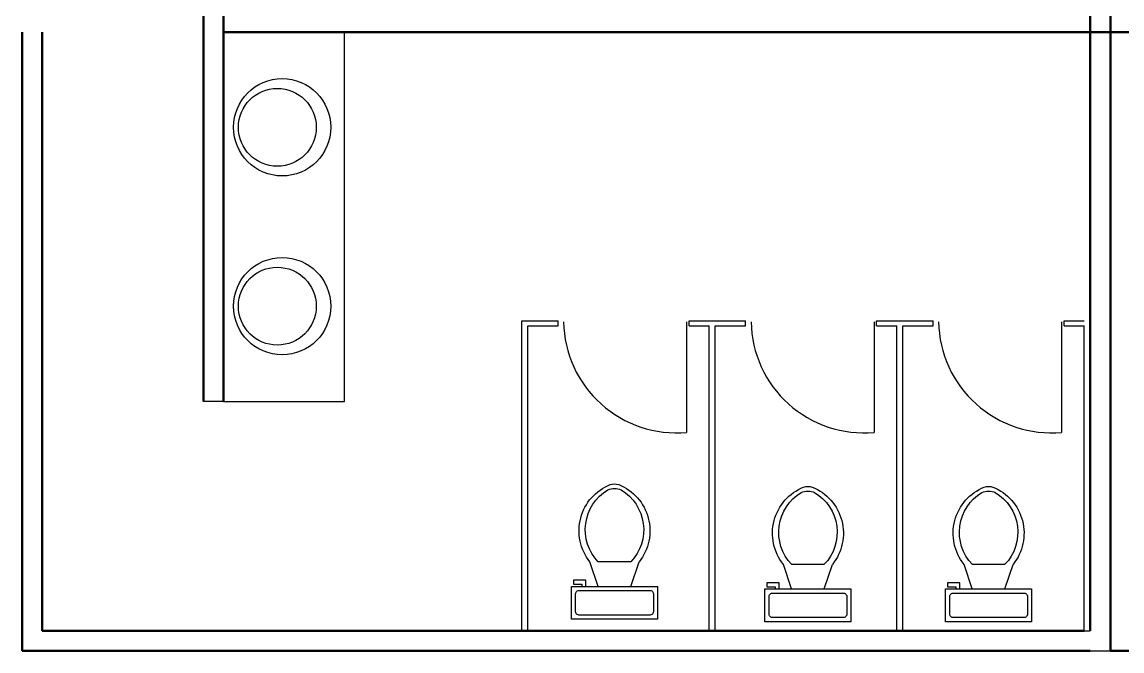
# Model space of a CAD drawing. Header units: millimetres. Extents: x -9564 to 100156, y -26854 to 24346.
# Drawn here: x 91758 to 97214, y -7231 to -4112 of the extents above; entities that cross this region are included whole.
import ezdxf

# ---------------------------------------------------------------- set-up
doc = ezdxf.new("R2010")
doc.units = ezdxf.units.MM
doc.header["$LTSCALE"] = 100
doc.layers.add('Muebles', color=112, linetype='Continuous')
doc.layers.add('Paredes', color=7, linetype='Continuous', lineweight=50)

# ---------------------------------------------------------------- blocks, each defined once
blk = doc.blocks.new('Toilet - top')
for p, q in [((9.5, -6), (9.5, -2)), ((-8, -8.5), (-8, -8)), ((-7, -8), (-7, -9.5)), ((-4, -8), (-6, -14)), ((4, -8), (6, -14)), ((-10, -8.5), (-8, -8.5)), ((-10, -9.5), (-10, -8.5)), ((-7, -9.5), (-10, -9.5)), ((4, -14), (-4, -14))]:
    blk.add_line(p, q)
blk.add_lwpolyline([(10.5, -8), (10.5, 0), (-10.5, 0), (-10.5, -8)], close=True)
for points in [[(-9.5, -2), (-9.5, -6)], [(8.5, -1), (-8.5, -1)], [(-8.5, -7), (8.5, -7)]]:
    blk.add_lwpolyline(points)
for centre, radius, start, end in [((-8.62, -1.88), 0.884, 81.8699, 188.1301), ((8.62, -1.88), 0.884, 351.8699, 98.1301), ((-8.62, -6.12), 0.884, 171.8699, 278.1301), ((8.62, -6.12), 0.884, 261.8699, 8.1301), ((3.52, -21.58), 12.17, 141.4691, 247.9714), ((4.2, -21.82), 11.33, 136.3677, 238.9468), ((-3.52, -21.58), 12.17, 292.0284, 38.5307), ((-4.2, -21.82), 11.33, 301.053, 43.6321), ((0, -27.88), 4, 245.7318, 294.2682), ((0, -29), 4, 254.8605, 285.1395)]:
    blk.add_arc(centre, radius, start, end)

msp = doc.modelspace()

# ---------------------------------------------------------------- linework, layer by layer
at = {"layer": 'Muebles'}
for p, q in [((94236.457, -7130.795, -0.016), (94236.457, -5593.03, -0.016)), ((94266.457, -7130.795, -0.016), (94266.457, -5618.03, -0.016)), ((95053.638, -5599.335, -0.013), (95053.638, -6146.73, -0.013)), ((95066.457, -5618.03, -0.014), (95166.457, -5618.03, -0.014)), ((95166.457, -7130.795, -0.015), (95166.457, -5618.03, -0.015)), ((95196.457, -7130.795, -0.015), (95196.457, -5618.03, -0.015)), ((95983.638, -5599.335, -0.012), (95983.638, -6146.73, -0.013)), ((95996.457, -5618.03, -0.014), (95996.457, -5593.03, -0.014)), ((95996.457, -5593.03, -0.014), (96276.457, -5593.03, -0.014)), ((95996.457, -5618.03, -0.014), (96096.457, -5618.03, -0.014)), ((96096.457, -7130.795, -0.015), (96096.457, -5618.03, -0.015)), ((96126.457, -7130.795, -0.015), (96126.457, -5618.03, -0.015)), ((96913.638, -5599.335, -0.012), (96913.638, -6146.73, -0.013)), ((96926.457, -5618.03, -0.014), (96926.457, -5593.03, -0.014)), ((96926.457, -5593.03, -0.014), (97026.457, -5593.03, -0.014)), ((96926.457, -5618.03, -0.014), (97026.457, -5618.03, -0.014)), ((97026.457, -7130.795, -0.008), (97026.457, -5618.03, -0.015))]:
    msp.add_line(p, q, dxfattribs=at)
at = {"layer": 'Muebles', "color": 0}
for p, q in [((92757.653, -5993.03, 0.006), (92657.653, -5993.03, 0.006)), ((97026.457, -7130.795, -0.008), (97056.457, -7130.795, -0.008)), ((97055.731, -7230.795, -0.008), (97155.731, -7230.795, -0.008))]:
    msp.add_line(p, q, dxfattribs=at)
at = {"layer": 'Muebles', "elevation": 0.006}
msp.add_lwpolyline([(93357.653, -5993.03), (93357.653, -4161.91), (92757.653, -4161.91), (92757.653, -5993.03)], close=True, dxfattribs=at)
at = {"layer": 'Muebles', "elevation": -0.014}
for points in [[(94236.457, -5593.03), (94416.457, -5593.03)], [(94266.457, -5618.03), (94416.457, -5618.03)], [(94416.457, -5618.03), (94416.457, -5593.03)], [(95066.457, -5618.03), (95066.457, -5593.03), (95346.457, -5593.03)], [(95196.457, -5618.03), (95346.457, -5618.03)], [(95346.457, -5618.03), (95346.457, -5593.03)], [(96126.457, -5618.03), (96276.457, -5618.03)], [(96276.457, -5618.03), (96276.457, -5593.03)]]:
    msp.add_lwpolyline(points, dxfattribs=at)
at = {"layer": 'Muebles'}
for centre, radius in [((93048.07, -4634.047, 0.025), 241.312), ((93023.939, -4634.047, 0.025), 193.049), ((93048.07, -5520.893, 0.025), 241.312), ((93023.939, -5520.893, 0.025), 193.049)]:
    msp.add_circle(centre, radius, dxfattribs=at)
for centre in [(95003.148, -5589.793, -0.013), (95933.148, -5589.793, -0.012), (96863.148, -5589.793, -0.012)]:
    msp.add_arc(centre, 559.221, 180.977633, 275.180131, dxfattribs=at)
at = {"layer": 'Paredes', "color": 0}
for p, q in [((97056.457, -7130.795, -0.008), (97056.457, -743.024)), ((97155.731, -7230.795, -0.008), (97155.731, -743.024)), ((92657.653, -5993.03, 0.006), (92657.653, -2221.232, 0.006)), ((92757.653, -5993.03, 0.006), (92757.653, -2221.232, 0.002)), ((91757.653, -7230.795, -0.008), (91757.653, -4161.91, -0.008)), ((91857.653, -4161.91, -0.008), (91857.653, -7130.795, -0.008)), ((94251.457, -4161.91, -0.001), (92757.653, -4161.91, 0.006)), ((94251.457, -4161.91, -0.001), (97056.457, -4161.91, -0.004)), ((91957.653, -7130.795, -0.008), (91857.653, -7130.795, -0.008)), ((92757.653, -7130.795, -0.008), (91957.653, -7130.795, -0.008)), ((93417.279, -7130.795, -0.008), (92757.653, -7130.795, -0.008)), ((97026.457, -7130.795, -0.008), (93417.279, -7130.795, -0.008)), ((91857.653, -7230.795, -0.008), (91757.653, -7230.795, -0.008)), ((92757.653, -7230.795, -0.008), (91857.653, -7230.795, -0.008)), ((92757.653, -7230.795, -0.008), (97055.731, -7230.795, -0.008))]:
    msp.add_line(p, q, dxfattribs=at)
at = {"layer": 'Paredes'}
for p, q in [((97056.457, -4161.91, -0.004), (100056.457, -4161.91, -0.004)), ((100056.457, -7230.795, -0.004), (97155.731, -7230.795, -0.008))]:
    msp.add_line(p, q, dxfattribs=at)

# ---------------------------------------------------------------- block references
at = {"layer": 'Muebles', "extrusion": (0, 0, -1), "xscale": 20.32, "yscale": 20.32, "zscale": -20.32, "rotation": 180}
for p in [(-94696.355, -7072.932, 0.014), (-95655.81, -7085.598, 0.013), (-96551.897, -7085.598, 0.013)]:
    msp.add_blockref('Toilet - top', p, dxfattribs=at)

doc.saveas('drawing.dxf')
